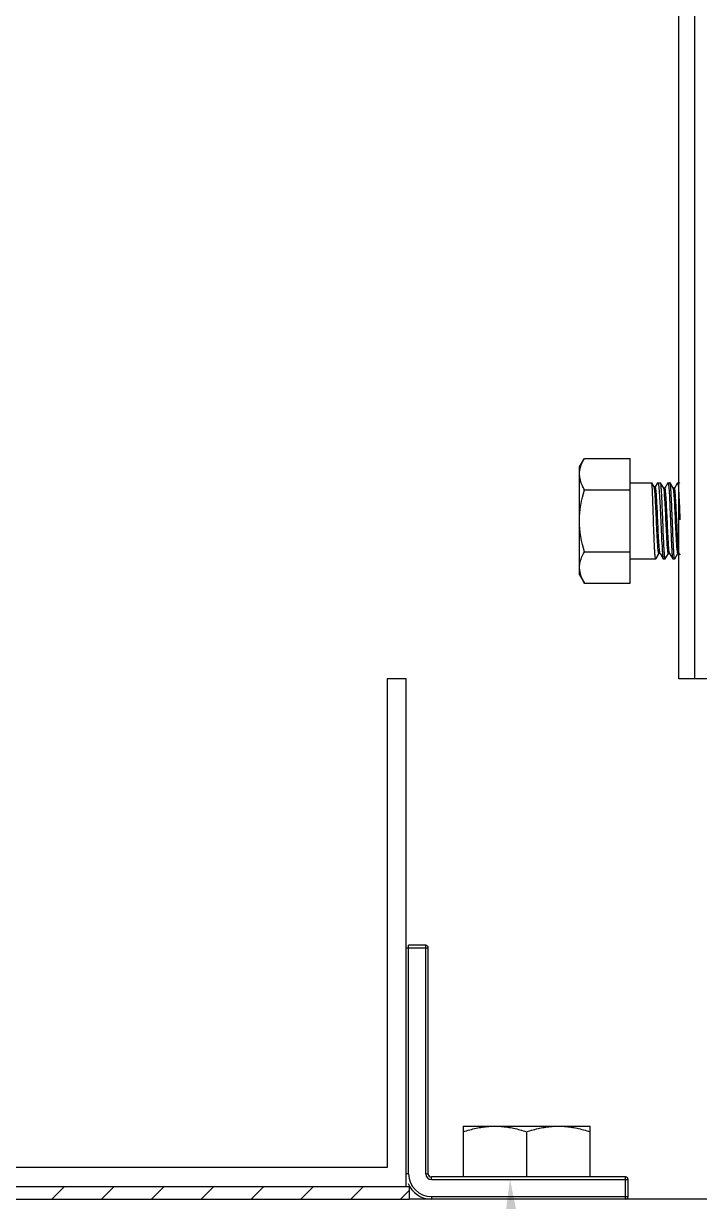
# Model space of a CAD drawing. Extents: x 815029915 to 815825525, y 579155098 to 579748855.
# Drawn here: x 815615178 to 815615721, y 579347320 to 579348266 of the extents above; entities that cross this region are included whole.
import ezdxf

# ---------------------------------------------------------------- set-up
doc = ezdxf.new("R2010")
doc.units = 0
doc.header["$LTSCALE"] = 100
doc.header["$MEASUREMENT"] = 0
for name, color, linetype in [('02___PRT_ALL_AXES', 7, 'Continuous'), ('03___PRT_ALL_CURVES', 7, 'Continuous'), ('图框', 7, 'Continuous')]:
    doc.layers.add(name, color=color, linetype=linetype)

msp = doc.modelspace()

# ---------------------------------------------------------------- hatches: boundary and pattern name
at = {"layer": '图框'}
h = msp.add_hatch(dxfattribs=at)
h.set_pattern_fill('ANSI31', color=0, scale=226.551777, style=0)
h.set_pattern_definition([(45, (814233358.802, 575779842.182), (-20.02453725, 20.02453725), [])])
h.paths.add_polyline_path([(815613953.71, 579347332.33), (815613956.26, 579347332.33), (815615485.49, 579347332.33), (815615488.04, 579347332.33), (815615488.04, 579347322.13), (815613953.71, 579347322.13)])

# ---------------------------------------------------------------- linework, layer by layer
at = {"color": 0, "linetype": 'Continuous'}
for p, q in [((815615704.68, 579347740.12), (815615704.68, 579349167.4)), ((815615717.42, 579347740.12), (815615717.42, 579349167.4)), ((815615665.69, 579347816.92), (815615665.69, 579347917.03)), ((815615665.69, 579347897.57), (815615682.91, 579347897.57)), ((815615682.94, 579347897.54), (815615682.91, 579347897.57)), ((815615684.88, 579347894.19), (815615682.94, 579347897.54)), ((815615685.8, 579347894.28), (815615684.83, 579347894.28)), ((815615687.58, 579347897.43), (815615685.76, 579347894.3)), ((815615687.58, 579347897.43), (815615687.74, 579347897.57)), ((815615687.74, 579347897.57), (815615689.91, 579347897.57)), ((815615690, 579347897.5), (815615689.91, 579347897.57)), ((815615692.51, 579347893.15), (815615690, 579347897.5)), ((815615692.56, 579347893.07), (815615692.51, 579347893.15)), ((815615693.48, 579347893.15), (815615692.51, 579347893.15)), ((815615692.61, 579347892.98), (815615692.56, 579347893.07)), ((815615695.95, 579347897.5), (815615693.45, 579347893.18)), ((815615695.95, 579347897.5), (815615696.03, 579347897.57)), ((815615696.03, 579347897.57), (815615697.56, 579347897.57)), ((815615697.65, 579347897.5), (815615697.56, 579347897.57)), ((815615700.16, 579347893.15), (815615697.65, 579347897.5)), ((815615700.21, 579347893.07), (815615700.16, 579347893.15)), ((815615701.13, 579347893.15), (815615700.16, 579347893.15)), ((815615700.27, 579347892.93), (815615700.21, 579347893.07)), ((815615703.6, 579347897.5), (815615701.1, 579347893.18)), ((815615703.6, 579347897.5), (815615703.68, 579347897.57)), ((815615703.68, 579347897.57), (815615705.21, 579347897.57)), ((815615705.3, 579347897.5), (815615705.21, 579347897.57)), ((815615705.56, 579347897.04), (815615705.3, 579347897.5)), ((815615665.69, 579347836.37), (815615686.09, 579347836.37)), ((815615688.64, 579347840.79), (815615686.09, 579347836.37)), ((815615686.17, 579347836.45), (815615686.09, 579347836.37)), ((815615686.17, 579347836.45), (815615688.68, 579347840.77)), ((815615689.61, 579347840.79), (815615688.64, 579347840.79)), ((815615689.56, 579347840.88), (815615689.49, 579347841.05)), ((815615689.56, 579347840.88), (815615692.12, 579347836.45)), ((815615692.12, 579347836.45), (815615692.21, 579347836.37)), ((815615692.21, 579347836.37), (815615693.74, 579347836.37)), ((815615693.82, 579347836.45), (815615693.74, 579347836.37)), ((815615693.82, 579347836.45), (815615696.33, 579347840.77)), ((815615696.29, 579347840.79), (815615697.26, 579347840.79)), ((815615697.21, 579347840.88), (815615697.16, 579347840.99)), ((815615697.21, 579347840.88), (815615697.26, 579347840.79)), ((815615697.26, 579347840.79), (815615699.78, 579347836.45)), ((815615699.78, 579347836.45), (815615699.86, 579347836.37)), ((815615699.86, 579347836.37), (815615701.39, 579347836.37)), ((815615701.47, 579347836.45), (815615701.39, 579347836.37)), ((815615701.47, 579347836.45), (815615703.98, 579347840.77)), ((815615703.94, 579347840.79), (815615704.91, 579347840.79)), ((815615704.86, 579347840.88), (815615704.82, 579347840.95)), ((815615704.86, 579347840.88), (815615705.56, 579347839.66)), ((815615485.49, 579347740.12), (815615470.2, 579347740.12)), ((815615470.2, 579347740.12), (815615470.2, 579347347.62)), ((815615485.49, 579347332.33), (815615485.49, 579347740.12)), ((815615934.06, 579347740.12), (815615704.68, 579347740.12)), ((815615485.49, 579347523.99), (815615503.33, 579347523.99)), ((815615501.29, 579347526.03), (815615487.53, 579347526.03)), ((815615487.53, 579347342.52), (815615487.53, 579347526.03)), ((815615501.29, 579347342.52), (815615501.29, 579347526.03)), ((815615503.33, 579347342.52), (815615503.33, 579347523.99)), ((815615470.2, 579347347.62), (815613971.56, 579347347.62)), ((815615487.53, 579347342.52), (815615485.49, 579347342.52)), ((815615501.29, 579347342.52), (815615503.33, 579347342.52)), ((815613956.26, 579347332.33), (815615485.49, 579347332.33)), ((815615485.49, 579347332.33), (815615488.04, 579347332.33)), ((815615488.04, 579347332.33), (815615488.04, 579347322.13)), ((815615661.86, 579347339.98), (815615505.88, 579347339.98)), ((815615505.88, 579347337.94), (815615505.88, 579347339.98)), ((815615505.88, 579347337.94), (815615663.9, 579347337.94)), ((815615661.86, 579347322.13), (815615661.86, 579347339.98)), ((815615663.9, 579347324.17), (815615663.9, 579347337.94)), ((815613953.71, 579347322.13), (815615488.04, 579347322.13)), ((815615750.55, 579347322.13), (815615488.04, 579347322.13)), ((815615505.88, 579347324.17), (815615663.9, 579347324.17)), ((815615505.88, 579347324.17), (815615505.88, 579347322.13))]:
    msp.add_line(p, q, dxfattribs=at)
for centre, radius, start, end in [((815615501.29, 579347523.99), 2.04, 0, 90), ((815615505.88, 579347342.52), 18.35, 180, 270), ((815615505.88, 579347342.52), 4.59, 180, 270), ((815615505.88, 579347342.52), 2.55, 180, 270), ((815615505.88, 579347342.52), 20.39, 202.5, 270), ((815615661.86, 579347337.94), 2.04, 0, 90), ((815615661.86, 579347324.17), 2.04, 270, 0)]:
    msp.add_arc(centre, radius, start, end, dxfattribs=at)
for points, knots in [([(815615686.08, 579347836.38), (815615685.86, 579347836.43), (815615685.85, 579347837.52), (815615685.52, 579347839), (815615685.38, 579347841.89), (815615685.14, 579347845.52), (815615684.95, 579347850.02), (815615684.66, 579347857.08), (815615684.34, 579347866.48), (815615683.98, 579347877.46), (815615683.7, 579347885.93), (815615683.43, 579347891.51), (815615683.32, 579347894.46), (815615683.09, 579347896.32), (815615683.08, 579347897.3), (815615682.94, 579347897.54)], [0, 0, 0, 0, 0.010957, 0.039614, 0.085254, 0.146244, 0.220349, 0.304833, 0.492159, 0.680724, 0.842834, 0.906272, 0.954681, 0.986284, 1, 1, 1, 1]), ([(815615688.64, 579347840.79), (815615688.46, 579347840.79), (815615688.36, 579347841.77), (815615688.09, 579347842.95), (815615687.9, 579347845.47), (815615687.66, 579347848.58), (815615687.43, 579347852.48), (815615687.11, 579347858.59), (815615686.74, 579347866.76), (815615686.3, 579347876.32), (815615685.92, 579347883.71), (815615685.59, 579347888.62), (815615685.39, 579347891.26), (815615685.14, 579347893.01), (815615685.02, 579347893.93), (815615684.88, 579347894.19)], [0, 0, 0, 0, 0.010274, 0.038063, 0.082846, 0.143014, 0.216332, 0.300061, 0.486006, 0.673588, 0.835722, 0.899843, 0.949562, 0.983245, 1, 1, 1, 1]), ([(815615689.49, 579347841.05), (815615689.14, 579347842.09), (815615688.98, 579347845.42), (815615688.45, 579347851.6), (815615688.08, 579347860.07), (815615687.63, 579347869.54), (815615687.26, 579347877.49), (815615686.95, 579347883.34), (815615686.73, 579347887.02), (815615686.5, 579347889.94), (815615686.32, 579347892.28), (815615686.07, 579347893.38), (815615685.97, 579347894.28), (815615685.8, 579347894.28)], [0, 0, 0, 0, 0.061527, 0.184105, 0.350401, 0.536806, 0.717122, 0.79706, 0.866437, 0.922927, 0.964691, 0.990471, 1, 1, 1, 1]), ([(815615687.74, 579347897.57), (815615687.96, 579347897.57), (815615688.15, 579347896.49), (815615688.45, 579347895.12), (815615688.71, 579347892.28), (815615689, 579347888.74), (815615689.28, 579347884.3), (815615689.66, 579347877.33), (815615690.1, 579347867.99), (815615690.6, 579347857.01), (815615691.01, 579347848.5), (815615691.38, 579347842.83), (815615691.58, 579347839.79), (815615691.85, 579347837.79), (815615691.96, 579347836.73), (815615692.12, 579347836.45)], [0, 0, 0, 0, 0.010502, 0.038099, 0.08249, 0.142166, 0.214982, 0.298287, 0.483891, 0.672026, 0.835341, 0.900033, 0.950117, 0.983795, 1, 1, 1, 1]), ([(815615693.73, 579347836.38), (815615693.51, 579347836.43), (815615693.5, 579347837.51), (815615693.16, 579347838.95), (815615693.02, 579347841.81), (815615692.76, 579347845.39), (815615692.55, 579347849.83), (815615692.23, 579347856.8), (815615691.86, 579347866.13), (815615691.42, 579347877.06), (815615691.06, 579347885.52), (815615690.72, 579347891.16), (815615690.53, 579347894.18), (815615690.26, 579347896.17), (815615690.16, 579347897.21), (815615690, 579347897.5)], [0, 0, 0, 0, 0.010805, 0.039035, 0.084006, 0.144137, 0.217258, 0.300707, 0.486178, 0.673755, 0.836333, 0.900676, 0.950463, 0.983919, 1, 1, 1, 1]), ([(815615696.29, 579347840.79), (815615696.12, 579347840.79), (815615696.01, 579347841.71), (815615695.76, 579347842.82), (815615695.58, 579347845.2), (815615695.34, 579347848.14), (815615695.12, 579347851.84), (815615694.81, 579347857.67), (815615694.45, 579347865.53), (815615693.99, 579347874.82), (815615693.65, 579347883.04), (815615693.08, 579347888.91), (815615692.98, 579347892.05), (815615692.61, 579347892.98)], [0, 0, 0, 0, 0.009936, 0.036715, 0.079918, 0.138092, 0.209199, 0.290719, 0.473148, 0.659662, 0.823957, 0.942903, 1, 1, 1, 1]), ([(815615697.16, 579347840.99), (815615696.8, 579347841.93), (815615696.67, 579347845.1), (815615696.13, 579347850.99), (815615695.77, 579347859.22), (815615695.32, 579347868.49), (815615694.96, 579347876.34), (815615694.65, 579347882.15), (815615694.43, 579347885.83), (815615694.2, 579347888.77), (815615694.01, 579347891.13), (815615693.76, 579347892.24), (815615693.66, 579347893.15), (815615693.48, 579347893.15)], [0, 0, 0, 0, 0.058061, 0.17756, 0.341977, 0.528262, 0.710254, 0.791529, 0.862402, 0.920373, 0.963418, 0.990098, 1, 1, 1, 1]), ([(815615696.03, 579347897.57), (815615696.24, 579347897.57), (815615696.28, 579347896.44), (815615696.59, 579347895.13), (815615696.75, 579347892.26), (815615697, 579347888.73), (815615697.22, 579347884.29), (815615697.54, 579347877.32), (815615697.91, 579347867.97), (815615698.35, 579347857), (815615698.71, 579347848.49), (815615699.05, 579347842.82), (815615699.25, 579347839.78), (815615699.51, 579347837.79), (815615699.61, 579347836.73), (815615699.78, 579347836.45)], [0, 0, 0, 0, 0.009937, 0.037394, 0.081764, 0.141482, 0.214378, 0.297782, 0.483611, 0.671943, 0.835376, 0.900095, 0.95018, 0.983836, 1, 1, 1, 1]), ([(815615701.38, 579347836.38), (815615701.16, 579347836.43), (815615701.15, 579347837.51), (815615700.81, 579347838.95), (815615700.67, 579347841.81), (815615700.41, 579347845.39), (815615700.2, 579347849.83), (815615699.88, 579347856.8), (815615699.51, 579347866.13), (815615699.07, 579347877.06), (815615698.71, 579347885.52), (815615698.37, 579347891.16), (815615698.17, 579347894.18), (815615697.91, 579347896.17), (815615697.81, 579347897.21), (815615697.65, 579347897.5)], [0, 0, 0, 0, 0.010807, 0.039039, 0.08401, 0.144142, 0.217265, 0.300718, 0.486187, 0.673761, 0.836333, 0.900675, 0.950462, 0.983919, 1, 1, 1, 1]), ([(815615703.94, 579347840.79), (815615703.77, 579347840.79), (815615703.66, 579347841.7), (815615703.41, 579347842.81), (815615703.23, 579347845.16), (815615703, 579347848.07), (815615702.78, 579347851.74), (815615702.47, 579347857.53), (815615702.1, 579347865.35), (815615701.66, 579347874.61), (815615701.3, 579347882.84), (815615700.76, 579347888.78), (815615700.62, 579347891.96), (815615700.27, 579347892.93)], [0, 0, 0, 0, 0.009861, 0.036418, 0.079269, 0.13699, 0.207575, 0.28855, 0.470002, 0.656005, 0.820572, 0.94075, 1, 1, 1, 1]), ([(815615704.82, 579347840.95), (815615704.44, 579347841.86), (815615704.35, 579347844.99), (815615703.78, 579347850.83), (815615703.43, 579347859.05), (815615702.98, 579347868.35), (815615702.62, 579347876.23), (815615702.3, 579347882.07), (815615702.08, 579347885.78), (815615701.85, 579347888.73), (815615701.67, 579347891.11), (815615701.41, 579347892.23), (815615701.31, 579347893.15), (815615701.13, 579347893.15)], [0, 0, 0, 0, 0.056307, 0.1748, 0.338994, 0.525695, 0.708483, 0.790204, 0.861502, 0.919844, 0.963176, 0.990036, 1, 1, 1, 1]), ([(815615703.68, 579347897.57), (815615703.89, 579347897.57), (815615703.93, 579347896.43), (815615704.25, 579347895.11), (815615704.4, 579347892.22), (815615704.65, 579347888.66), (815615704.87, 579347884.19), (815615705.19, 579347877.17), (815615705.41, 579347871.64), (815615705.56, 579347867.82)], [0, 0, 0, 0, 0.020571, 0.077438, 0.169318, 0.292936, 0.44376, 0.616224, 1, 1, 1, 1]), ([(815615686.09, 579347836.37), (815615686.09, 579347836.37), (815615686.08, 579347836.37), (815615686.08, 579347836.38), (815615686.08, 579347836.38)], [0, 0, 0, 0, 0.495641, 1, 1, 1, 1]), ([(815615693.74, 579347836.37), (815615693.74, 579347836.37), (815615693.73, 579347836.37), (815615693.73, 579347836.38), (815615693.73, 579347836.38)], [0, 0, 0, 0, 0.495657, 1, 1, 1, 1]), ([(815615701.39, 579347836.37), (815615701.39, 579347836.37), (815615701.38, 579347836.37), (815615701.38, 579347836.38), (815615701.38, 579347836.38)], [0, 0, 0, 0, 0.495642, 1, 1, 1, 1])]:
    msp.add_open_spline(points, degree=3, knots=knots, dxfattribs=at)
at = {"color": 4}
msp.add_solid([(815615562.28, 579347287.23), (815615569, 579347338.04), (815615579.12, 579347287.8)], dxfattribs=at)
at = {"layer": '02___PRT_ALL_AXES', "color": 0, "linetype": 'Continuous'}
for p, q in [((815615624.89, 579347910.32), (815615628.76, 579347917.03)), ((815615624.89, 579347823.63), (815615624.89, 579347910.32)), ((815615628.76, 579347917.03), (815615665.69, 579347917.03)), ((815615628.76, 579347892), (815615665.69, 579347892)), ((815615665.69, 579347897.57), (815615682.91, 579347897.57)), ((815615687.74, 579347897.57), (815615689.91, 579347897.57)), ((815615696.03, 579347897.57), (815615697.56, 579347897.57)), ((815615703.68, 579347897.57), (815615705.21, 579347897.57)), ((815615628.76, 579347841.95), (815615665.69, 579347841.95)), ((815615665.69, 579347836.37), (815615686.09, 579347836.37)), ((815615692.21, 579347836.37), (815615693.74, 579347836.37)), ((815615699.86, 579347836.37), (815615701.39, 579347836.37)), ((815615624.89, 579347823.63), (815615628.76, 579347816.92)), ((815615628.76, 579347816.92), (815615665.69, 579347816.92)), ((815615531.36, 579347380.75), (815615633.31, 579347380.75)), ((815615531.36, 579347380.75), (815615531.36, 579347339.98)), ((815615633.31, 579347339.98), (815615633.31, 579347380.75)), ((815615582.34, 579347376.2), (815615582.34, 579347339.98))]:
    msp.add_line(p, q, dxfattribs=at)
for points in [[(815615624.89, 579347904.51), (815615624.89, 579347906.38), (815615625.19, 579347908.26), (815615625.7, 579347910.06)], [(815615625.7, 579347910.06), (815615626.4, 579347912.5), (815615627.5, 579347914.83), (815615628.76, 579347917.03)], [(815615624.89, 579347866.97), (815615624.89, 579347875.41), (815615626.42, 579347883.89), (815615628.76, 579347892)], [(815615628.76, 579347841.95), (815615626.42, 579347850.06), (815615624.89, 579347858.53), (815615624.89, 579347866.97)]]:
    msp.add_open_spline(points, degree=3, dxfattribs=at)
for points, knots in [([(815615628.76, 579347892), (815615628.19, 579347893), (815615626.14, 579347896.87), (815615624.89, 579347901.28), (815615624.89, 579347904.51)], [0, 0, 0, 0, 0.263017, 1, 1, 1, 1]), ([(815615624.89, 579347829.43), (815615624.89, 579347830.49), (815615625.27, 579347834.9), (815615627.1, 579347839.06), (815615628.76, 579347841.95)], [0, 0, 0, 0, 0.241275, 1, 1, 1, 1]), ([(815615628.76, 579347816.92), (815615628.19, 579347817.92), (815615626.14, 579347821.79), (815615624.89, 579347826.2), (815615624.89, 579347829.43)], [0, 0, 0, 0, 0.263017, 1, 1, 1, 1])]:
    msp.add_open_spline(points, degree=3, knots=knots, dxfattribs=at)
for points, start_tangent, end_tangent in [([(815615531.36, 579347376.2), (815615536.68, 579347377.83), (815615541.81, 579347379.09), (815615546.84, 579347380.01), (815615551.85, 579347380.57), (815615556.85, 579347380.75)], (0.948683, 0.316228), (1, 0)), ([(815615556.85, 579347380.75), (815615561.85, 579347380.57), (815615566.86, 579347380.01), (815615571.9, 579347379.09), (815615577.02, 579347377.83), (815615582.34, 579347376.2)], (1, -0.000001), (0.948683, -0.316228)), ([(815615582.34, 579347376.2), (815615587.65, 579347377.83), (815615592.78, 579347379.09), (815615597.82, 579347380.01), (815615602.82, 579347380.57), (815615607.83, 579347380.75)], (0.948683, 0.316228), (1, 0)), ([(815615607.83, 579347380.75), (815615612.83, 579347380.57), (815615617.83, 579347380.01), (815615622.87, 579347379.09), (815615628, 579347377.83), (815615633.31, 579347376.2)], (1, -0.000001), (0.948683, -0.316228))]:
    msp.add_spline(points, degree=3, dxfattribs=dict(at, start_tangent=start_tangent, end_tangent=end_tangent))
at = {"layer": '03___PRT_ALL_CURVES', "color": 0, "linetype": 'Continuous'}
msp.add_line((815615624.89, 579347823.63), (815615624.89, 579347910.32), dxfattribs=at)

doc.saveas('drawing.dxf')
